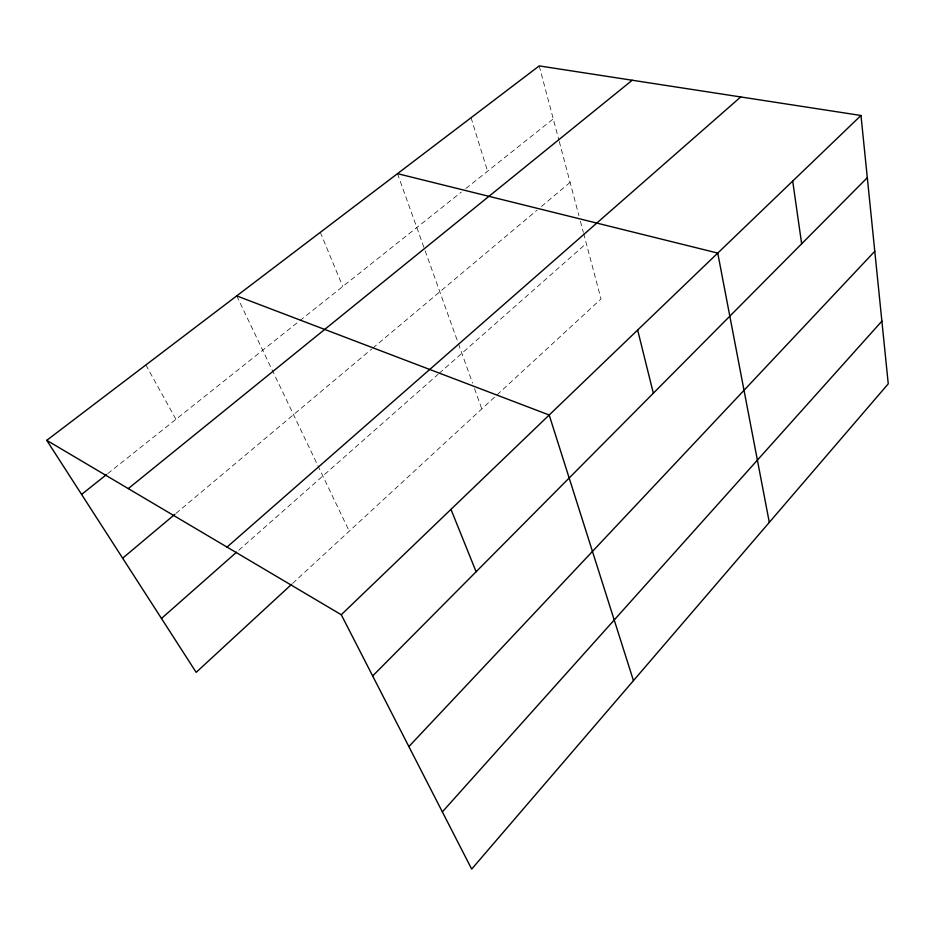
<?xml version="1.0" encoding="UTF-8"?>
<svg xmlns="http://www.w3.org/2000/svg" width="935" height="935" viewBox="0 0 935 935"><rect width="100%" height="100%" fill="white"/><g stroke="black" fill="none" stroke-linecap="round" stroke-linejoin="round"><path stroke-width="0.7" stroke-dasharray="4.67 3.51" d="M292.632 583.382L601.018 298.966L583.721 233.762M238.752 550.247L438.094 374.292M439.169 373.345L586.303 243.474M175.979 513.397L371.639 349.071M372.761 348.136L537.041 210.153M541.447 206.46L570.105 182.395M107.735 473.613L298.779 321.511M299.901 320.623L461.317 192.107M465.887 188.473L553.263 118.909M145.86 364.977L175.955 419.301M236.719 295.892L349.234 531.185M320.319 232.336L342.748 286.519M397.504 173.653L424.654 249.423M425.144 250.79L457.951 342.374M458.442 343.741L472.561 383.151M474.512 388.574L481.794 408.922M471.053 117.728L487.567 171.222M539.215 65.906L558.885 140.063M559.259 141.477L578.94 215.716M580.413 221.268L583.358 232.371"/><path stroke-width="1.4" d="M442.349 811.884L881.88 321.137M408.864 746.586L874.786 251.281M372.656 675.958L867.306 177.685M860.983 115.484L888.25 383.806L471.684 869.094L341.275 614.739L860.983 115.484L539.215 65.906L46.75 440.327L196.175 672.347L291.568 584.363M161.474 618.467L236.578 552.176M227.03 547.08L740.73 96.948M122.649 558.183L174.868 514.332M128.282 488.608L632.212 80.235M81.59 494.428L106.602 474.512M397.504 173.653L717.741 253.081L769.306 522.373M236.719 295.892L549.184 415L633.451 680.633M46.75 440.327L341.275 614.739M450.962 509.353L476.114 571.752M637.647 330.02L653.343 393.226M792.693 181.086L801.657 243.825"/></g></svg>
